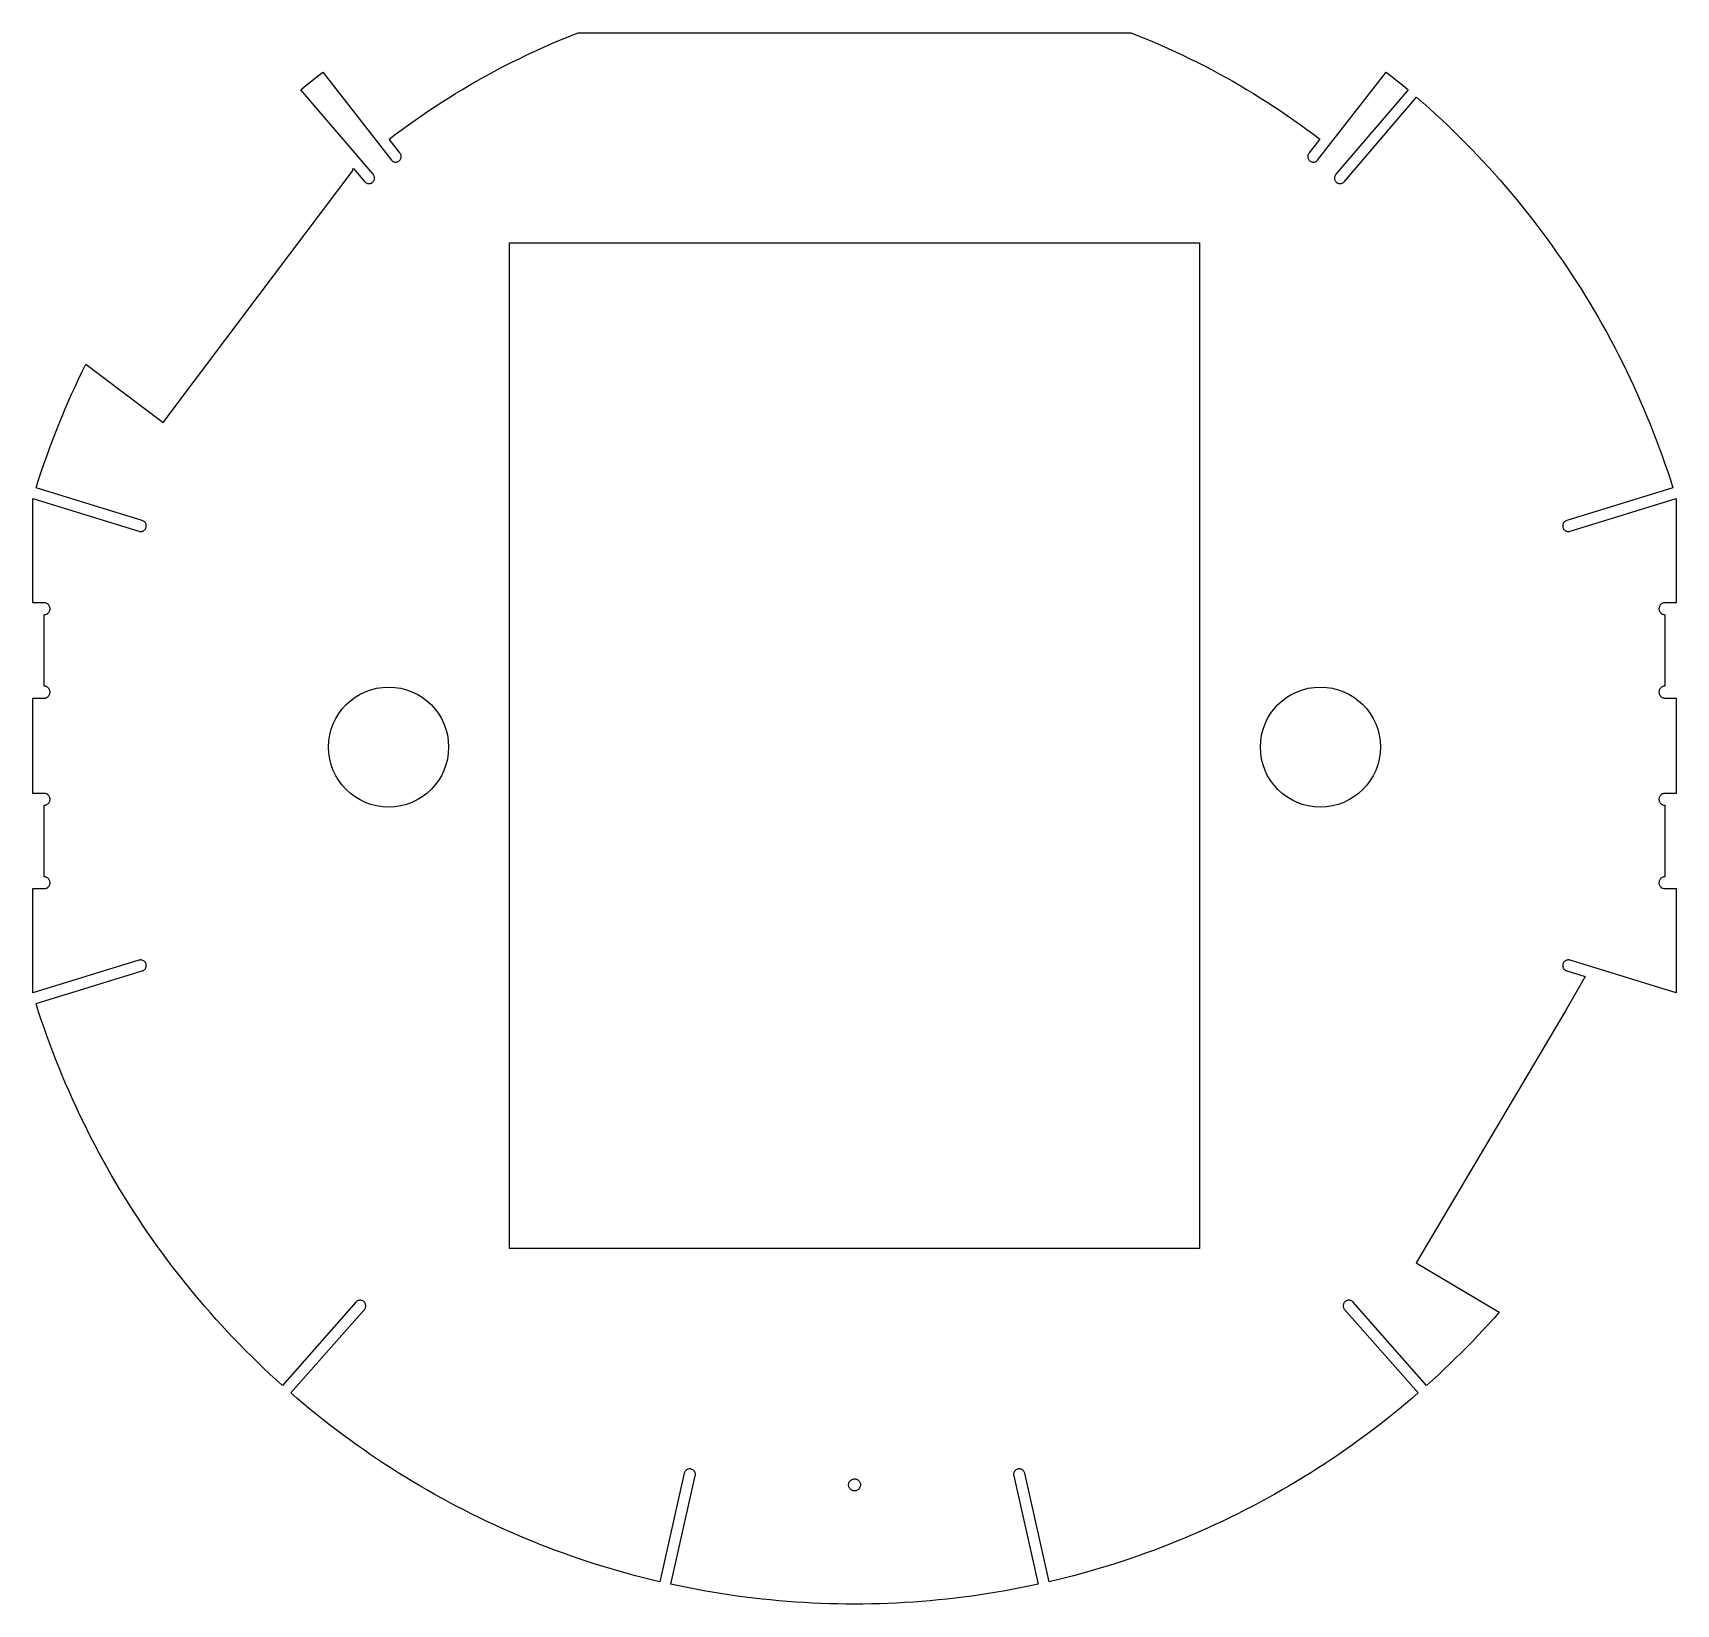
# Model space of a CAD drawing. Extents: x 119 to 558, y -361 to 58.
import ezdxf

# ---------------------------------------------------------------- set-up
doc = ezdxf.new("R2010")
doc.units = 0
doc.header["$MEASUREMENT"] = 0
doc.layers.get('0').update_dxf_attribs({"true_color": 0xffffff})
doc.layers.add('Sketch18', color=7, linetype='Continuous', true_color=0xffffff)

msp = doc.modelspace()

# ---------------------------------------------------------------- linework, layer by layer
for centre in [(214.28, -132.77), (462.72, -132.77)]:
    msp.add_circle(centre, 16)
at = {"layer": 'Sketch18'}
for p, q in [((262.78, 56.81), (264.78, 57.6)), ((264.78, 57.6), (264.79, 57.6)), ((264.79, 57.6), (313.92, 57.6)), ((313.92, 57.6), (313.94, 57.6)), ((313.94, 57.6), (363.07, 57.6)), ((363.07, 57.6), (363.09, 57.6)), ((363.09, 57.6), (412.22, 57.6)), ((412.22, 57.6), (414.22, 56.81)), ((252.93, 52.56), (254.88, 53.45)), ((254.88, 53.45), (256.84, 54.32)), ((256.84, 54.32), (258.81, 55.17)), ((258.81, 55.17), (260.79, 56)), ((260.79, 56), (262.78, 56.81)), ((414.22, 56.81), (416.2, 56)), ((416.2, 56), (418.18, 55.17)), ((418.18, 55.17), (420.15, 54.32)), ((420.15, 54.32), (422.12, 53.45)), ((422.12, 53.45), (424.07, 52.56)), ((243.31, 47.8), (245.21, 48.79)), ((245.21, 48.79), (247.13, 49.77)), ((247.13, 49.77), (249.05, 50.72)), ((249.05, 50.72), (250.98, 51.65)), ((250.98, 51.65), (252.93, 52.56)), ((252.93, 52.56), (252.93, 52.56)), ((424.07, 52.56), (426.01, 51.65)), ((424.07, 52.56), (424.07, 52.56)), ((426.01, 51.65), (427.95, 50.72)), ((427.95, 50.72), (429.87, 49.77)), ((429.87, 49.77), (431.78, 48.79)), ((431.78, 48.79), (433.69, 47.8)), ((192.33, 43.62), (193.78, 44.82)), ((193.78, 44.82), (195.24, 46)), ((193.78, 44.82), (193.78, 44.82)), ((195.24, 46), (196.7, 47.16)), ((196.7, 47.16), (196.71, 47.16)), ((196.71, 47.16), (215.01, 23.68)), ((235.8, 43.63), (237.66, 44.71)), ((237.66, 44.71), (237.67, 44.71)), ((237.67, 44.71), (239.54, 45.76)), ((239.54, 45.76), (241.42, 46.79)), ((241.42, 46.79), (243.31, 47.8)), ((433.69, 47.8), (435.58, 46.79)), ((435.58, 46.79), (437.46, 45.76)), ((437.46, 45.76), (437.46, 45.76)), ((437.46, 45.76), (439.33, 44.71)), ((439.33, 44.71), (441.19, 43.63)), ((461.99, 23.68), (480.29, 47.16)), ((480.29, 47.16), (481.76, 46)), ((481.76, 46), (483.21, 44.82)), ((483.21, 44.82), (483.22, 44.82)), ((483.22, 44.82), (484.66, 43.62)), ((190.89, 42.42), (192.33, 43.62)), ((210.16, 19.9), (190.89, 42.42)), ((228.48, 39.15), (230.3, 40.3)), ((230.3, 40.3), (232.12, 41.43)), ((232.12, 41.43), (233.96, 42.54)), ((233.96, 42.54), (235.8, 43.63)), ((441.19, 43.63), (443.04, 42.54)), ((443.04, 42.54), (444.88, 41.43)), ((444.88, 41.43), (446.7, 40.3)), ((446.7, 40.3), (448.51, 39.15)), ((486.09, 42.41), (466.83, 19.9)), ((469.11, 17.95), (488.38, 40.47)), ((484.66, 43.62), (486.1, 42.42)), ((486.1, 42.42), (486.09, 42.41)), ((488.38, 40.47), (490.07, 38.99)), ((221.36, 34.37), (223.12, 35.59)), ((223.12, 35.59), (224.89, 36.8)), ((224.89, 36.8), (226.68, 37.98)), ((224.89, 36.8), (224.89, 36.8)), ((226.68, 37.98), (228.48, 39.15)), ((448.51, 39.15), (450.31, 37.99)), ((450.31, 37.99), (452.1, 36.8)), ((452.1, 36.8), (453.88, 35.59)), ((452.1, 36.8), (452.1, 36.8)), ((453.88, 35.59), (455.64, 34.37)), ((490.07, 38.99), (490.08, 38.99)), ((490.08, 38.99), (491.75, 37.49)), ((491.75, 37.49), (493.42, 35.97)), ((493.42, 35.97), (495.07, 34.43)), ((216.15, 30.58), (217.87, 31.86)), ((217.87, 31.86), (219.61, 33.12)), ((219.61, 33.12), (221.36, 34.37)), ((455.64, 34.37), (457.39, 33.12)), ((457.39, 33.12), (459.13, 31.86)), ((459.13, 31.86), (460.85, 30.58)), ((495.07, 34.43), (496.7, 32.89)), ((496.7, 32.89), (498.32, 31.32)), ((498.32, 31.32), (498.33, 31.32)), ((498.33, 31.32), (499.93, 29.74)), ((214.44, 29.29), (216.15, 30.58)), ((217.29, 25.63), (214.44, 29.29)), ((462.56, 29.28), (459.71, 25.63)), ((460.85, 30.58), (462.56, 29.29)), ((462.56, 29.29), (462.56, 29.28)), ((499.93, 29.74), (501.52, 28.14)), ((501.52, 28.14), (503.09, 26.53)), ((503.09, 26.53), (504.65, 24.9)), ((215.01, 23.68), (215.13, 23.55)), ((215.13, 23.55), (215.27, 23.43)), ((215.27, 23.43), (215.43, 23.34)), ((215.43, 23.34), (215.59, 23.26)), ((215.59, 23.26), (215.76, 23.2)), ((215.76, 23.2), (215.94, 23.17)), ((215.94, 23.17), (216.12, 23.15)), ((216.12, 23.15), (216.3, 23.16)), ((216.3, 23.16), (216.48, 23.19)), ((216.48, 23.19), (216.65, 23.24)), ((216.65, 23.24), (216.82, 23.31)), ((216.82, 23.31), (216.98, 23.4)), ((216.98, 23.4), (217.12, 23.51)), ((217.12, 23.51), (217.25, 23.64)), ((217.25, 23.64), (217.37, 23.78)), ((217.29, 25.63), (217.29, 25.63)), ((217.4, 25.48), (217.29, 25.63)), ((217.37, 23.78), (217.46, 23.93)), ((217.49, 25.33), (217.4, 25.48)), ((217.46, 23.93), (217.54, 24.1)), ((217.56, 25.16), (217.49, 25.33)), ((217.54, 24.1), (217.6, 24.27)), ((217.61, 24.99), (217.56, 25.16)), ((217.6, 24.27), (217.63, 24.44)), ((217.64, 24.81), (217.61, 24.99)), ((217.63, 24.44), (217.65, 24.63)), ((217.65, 24.63), (217.64, 24.81)), ((459.36, 24.81), (459.35, 24.63)), ((459.35, 24.63), (459.36, 24.45)), ((459.39, 24.99), (459.36, 24.81)), ((459.36, 24.45), (459.4, 24.27)), ((459.44, 25.16), (459.39, 24.99)), ((459.4, 24.27), (459.46, 24.1)), ((459.51, 25.33), (459.44, 25.16)), ((459.46, 24.1), (459.53, 23.93)), ((459.6, 25.48), (459.51, 25.33)), ((459.53, 23.93), (459.63, 23.78)), ((459.71, 25.63), (459.6, 25.48)), ((459.63, 23.78), (459.74, 23.64)), ((459.74, 23.64), (459.87, 23.51)), ((459.87, 23.51), (460.02, 23.4)), ((460.02, 23.4), (460.17, 23.31)), ((460.17, 23.31), (460.34, 23.24)), ((460.34, 23.24), (460.51, 23.19)), ((460.51, 23.19), (460.69, 23.16)), ((460.69, 23.16), (460.87, 23.15)), ((460.87, 23.15), (461.05, 23.17)), ((461.05, 23.17), (461.23, 23.2)), ((461.23, 23.2), (461.4, 23.26)), ((461.4, 23.26), (461.57, 23.34)), ((461.57, 23.34), (461.72, 23.43)), ((461.72, 23.43), (461.86, 23.55)), ((461.86, 23.55), (461.99, 23.68)), ((461.99, 23.68), (461.99, 23.68)), ((504.65, 24.9), (506.19, 23.26)), ((506.19, 23.26), (507.71, 21.6)), ((506.19, 23.26), (506.19, 23.26)), ((179.48, -12.6), (204.79, 20.99)), ((204.68, 21.08), (204.92, 21.41)), ((204.79, 20.99), (204.68, 21.08)), ((204.92, 21.41), (204.93, 21.41)), ((204.93, 21.41), (207.89, 17.94)), ((207.89, 17.94), (208.01, 17.81)), ((208.01, 17.81), (208.15, 17.7)), ((208.15, 17.7), (208.31, 17.6)), ((208.31, 17.6), (208.47, 17.53)), ((208.47, 17.53), (208.64, 17.47)), ((209.53, 17.51), (209.7, 17.58)), ((209.7, 17.58), (209.86, 17.67)), ((209.86, 17.67), (210, 17.78)), ((210, 17.78), (210.13, 17.91)), ((210.13, 17.91), (210.25, 18.05)), ((210.17, 19.9), (210.16, 19.9)), ((210.28, 19.75), (210.17, 19.9)), ((210.25, 18.05), (210.34, 18.2)), ((210.37, 19.59), (210.28, 19.75)), ((210.34, 18.2), (210.42, 18.36)), ((210.44, 19.43), (210.37, 19.59)), ((210.42, 18.36), (210.48, 18.54)), ((210.49, 19.25), (210.44, 19.43)), ((210.48, 18.54), (210.51, 18.71)), ((210.52, 19.07), (210.49, 19.25)), ((210.51, 18.71), (210.53, 18.89)), ((210.53, 18.89), (210.52, 19.07)), ((466.48, 19.08), (466.47, 18.89)), ((466.47, 18.89), (466.48, 18.71)), ((466.51, 19.25), (466.48, 19.08)), ((466.48, 18.71), (466.52, 18.54)), ((466.56, 19.43), (466.51, 19.25)), ((466.52, 18.54), (466.57, 18.36)), ((466.63, 19.59), (466.56, 19.43)), ((466.57, 18.36), (466.65, 18.2)), ((466.72, 19.75), (466.63, 19.59)), ((466.65, 18.2), (466.75, 18.05)), ((466.83, 19.9), (466.72, 19.75)), ((466.75, 18.05), (466.86, 17.91)), ((466.86, 17.91), (466.99, 17.78)), ((466.99, 17.78), (467.14, 17.67)), ((467.14, 17.67), (467.29, 17.58)), ((467.29, 17.58), (467.46, 17.51)), ((468.35, 17.47), (468.52, 17.53)), ((468.52, 17.53), (468.69, 17.6)), ((468.69, 17.6), (468.84, 17.7)), ((468.84, 17.7), (468.98, 17.81)), ((468.98, 17.81), (469.11, 17.94)), ((469.11, 17.94), (469.11, 17.95)), ((507.71, 21.6), (509.22, 19.93)), ((509.22, 19.93), (510.71, 18.24)), ((510.71, 18.24), (512.19, 16.53)), ((208.64, 17.47), (208.82, 17.43)), ((208.82, 17.43), (209, 17.42)), ((209, 17.42), (209.18, 17.43)), ((209.18, 17.43), (209.36, 17.46)), ((209.36, 17.46), (209.53, 17.51)), ((467.46, 17.51), (467.63, 17.46)), ((467.63, 17.46), (467.81, 17.43)), ((467.81, 17.43), (467.99, 17.42)), ((467.99, 17.42), (468.17, 17.43)), ((468.17, 17.43), (468.35, 17.47)), ((512.19, 16.53), (513.64, 14.82)), ((513.64, 14.82), (513.64, 14.82)), ((513.64, 14.82), (515.08, 13.09)), ((515.08, 13.09), (516.51, 11.34)), ((516.51, 11.34), (517.91, 9.58)), ((517.91, 9.58), (519.3, 7.81)), ((519.3, 7.81), (520.67, 6.02)), ((520.67, 6.02), (520.68, 6.02)), ((520.68, 6.02), (522.03, 4.22)), ((246.5, 1.6), (292.48, 1.6)), ((246.5, 1.58), (246.5, 1.6)), ((246.5, -52), (246.5, 1.58)), ((292.48, 1.6), (292.5, 1.6)), ((292.5, 1.6), (338.48, 1.6)), ((338.48, 1.6), (338.5, 1.6)), ((338.5, 1.6), (384.48, 1.6)), ((384.48, 1.6), (384.5, 1.6)), ((384.5, 1.6), (430.48, 1.6)), ((430.48, 1.6), (430.5, 1.6)), ((430.5, 1.6), (430.5, -51.98)), ((522.03, 4.22), (523.37, 2.41)), ((523.37, 2.41), (524.68, 0.58)), ((524.68, 0.58), (525.98, -1.26)), ((525.98, -1.26), (527.27, -3.11)), ((527.27, -3.11), (528.53, -4.98)), ((527.27, -3.11), (527.27, -3.11)), ((528.53, -4.98), (529.77, -6.85)), ((529.77, -6.85), (531, -8.74)), ((531, -8.74), (532.21, -10.64)), ((154.17, -46.21), (179.47, -12.61)), ((179.47, -12.61), (179.48, -12.6)), ((532.21, -10.64), (533.4, -12.56)), ((533.4, -12.56), (534.57, -14.48)), ((533.4, -12.56), (533.4, -12.56)), ((534.57, -14.48), (535.72, -16.42)), ((535.72, -16.42), (536.85, -18.36)), ((536.85, -18.36), (537.97, -20.32)), ((537.97, -20.32), (539.06, -22.29)), ((539.06, -22.29), (540.13, -24.27)), ((539.06, -22.29), (539.06, -22.29)), ((540.13, -24.27), (541.19, -26.26)), ((541.19, -26.26), (542.22, -28.26)), ((542.22, -28.26), (543.24, -30.27)), ((543.24, -30.27), (544.23, -32.29)), ((130.67, -36.71), (131.61, -34.7)), ((131.61, -34.7), (132.57, -32.69)), ((132.57, -32.69), (133.55, -30.69)), ((133.55, -30.69), (133.55, -30.7)), ((133.55, -30.7), (154.16, -46.22)), ((544.23, -32.29), (544.24, -32.29)), ((544.24, -32.29), (545.21, -34.32)), ((545.21, -34.32), (546.17, -36.36)), ((128.85, -40.77), (129.75, -38.74)), ((129.75, -38.73), (130.67, -36.71)), ((129.75, -38.74), (129.75, -38.73)), ((546.17, -36.36), (547.1, -38.41)), ((547.1, -38.41), (548.02, -40.47)), ((127.11, -44.86), (127.97, -42.81)), ((127.97, -42.81), (128.85, -40.77)), ((548.02, -40.47), (548.91, -42.54)), ((548.91, -42.54), (549.79, -44.61)), ((548.91, -42.54), (548.91, -42.54)), ((125.45, -48.98), (126.27, -46.92)), ((126.27, -46.92), (127.11, -44.86)), ((154.16, -46.22), (154.17, -46.21)), ((549.79, -44.61), (550.64, -46.7)), ((550.64, -46.7), (551.47, -48.79)), ((123.87, -53.14), (124.65, -51.06)), ((124.65, -51.06), (125.45, -48.98)), ((125.45, -48.98), (125.45, -48.98)), ((246.5, -52.02), (246.5, -52)), ((246.5, -105.6), (246.5, -52.02)), ((430.5, -51.98), (430.5, -52)), ((430.5, -52), (430.5, -105.58)), ((551.47, -48.79), (552.29, -50.89)), ((552.29, -50.89), (553.08, -53)), ((122.37, -57.32), (123.11, -55.23)), ((123.11, -55.23), (123.87, -53.14)), ((553.08, -53), (553.85, -55.12)), ((553.08, -53), (553.08, -53)), ((553.85, -55.12), (554.6, -57.24)), ((120.95, -61.54), (121.65, -59.43)), ((121.65, -59.43), (122.37, -57.32)), ((121.65, -59.43), (121.65, -59.43)), ((554.6, -57.24), (555.33, -59.37)), ((555.33, -59.37), (556.04, -61.51)), ((120.27, -63.66), (120.95, -61.54)), ((148.59, -72.37), (120.27, -63.66)), ((556.72, -63.66), (528.39, -72.38)), ((556.04, -61.51), (556.73, -63.66)), ((556.73, -63.66), (556.72, -63.66)), ((119.42, -66.53), (119.43, -66.54)), ((119.42, -94.29), (119.42, -66.53)), ((119.43, -66.54), (147.72, -75.24)), ((529.29, -75.24), (557.57, -66.53)), ((557.57, -66.53), (557.57, -66.54)), ((557.57, -66.54), (557.57, -94.3)), ((148.6, -72.38), (148.59, -72.37)), ((148.77, -72.44), (148.6, -72.38)), ((148.93, -72.52), (148.77, -72.44)), ((149.08, -72.63), (148.93, -72.52)), ((149.22, -72.75), (149.08, -72.63)), ((149.34, -72.88), (149.22, -72.75)), ((149.44, -73.03), (149.34, -72.88)), ((149.53, -73.19), (149.44, -73.03)), ((149.45, -74.58), (149.53, -74.42)), ((149.59, -73.36), (149.53, -73.19)), ((149.53, -74.42), (149.59, -74.25)), ((149.64, -73.54), (149.59, -73.36)), ((149.59, -74.25), (149.64, -74.08)), ((149.66, -73.72), (149.64, -73.54)), ((149.64, -74.08), (149.66, -73.9)), ((149.66, -73.9), (149.66, -73.72)), ((527.36, -73.54), (527.34, -73.72)), ((527.34, -73.72), (527.34, -73.9)), ((527.34, -73.9), (527.36, -74.08)), ((527.4, -73.36), (527.36, -73.54)), ((527.36, -74.08), (527.4, -74.25)), ((527.47, -73.19), (527.4, -73.36)), ((527.4, -74.25), (527.46, -74.42)), ((527.46, -74.42), (527.55, -74.58)), ((527.55, -73.03), (527.47, -73.19)), ((527.66, -72.88), (527.55, -73.03)), ((527.78, -72.75), (527.66, -72.88)), ((527.91, -72.63), (527.78, -72.75)), ((528.06, -72.52), (527.91, -72.63)), ((528.22, -72.44), (528.06, -72.52)), ((528.39, -72.38), (528.22, -72.44)), ((147.72, -75.24), (147.9, -75.29)), ((147.9, -75.29), (148.07, -75.31)), ((148.07, -75.31), (148.26, -75.31)), ((148.26, -75.31), (148.44, -75.29)), ((148.44, -75.29), (148.61, -75.24)), ((148.61, -75.24), (148.78, -75.18)), ((148.78, -75.18), (148.94, -75.09)), ((148.94, -75.09), (149.09, -74.99)), ((149.09, -74.99), (149.22, -74.87)), ((149.22, -74.87), (149.34, -74.73)), ((149.34, -74.73), (149.45, -74.58)), ((527.55, -74.58), (527.65, -74.73)), ((527.65, -74.73), (527.77, -74.87)), ((527.77, -74.87), (527.91, -74.99)), ((527.91, -74.99), (528.05, -75.09)), ((528.05, -75.09), (528.21, -75.18)), ((528.21, -75.18), (528.38, -75.24)), ((528.38, -75.24), (528.56, -75.29)), ((528.56, -75.29), (528.74, -75.31)), ((528.74, -75.31), (528.92, -75.31)), ((528.92, -75.31), (529.1, -75.29)), ((529.1, -75.29), (529.28, -75.24)), ((529.28, -75.24), (529.29, -75.24)), ((119.42, -94.3), (119.42, -94.29)), ((122.42, -94.3), (119.42, -94.3)), ((122.61, -94.31), (122.42, -94.3)), ((122.42, -94.3), (122.42, -94.3)), ((122.79, -94.35), (122.61, -94.31)), ((122.97, -94.4), (122.79, -94.35)), ((123.14, -94.47), (122.97, -94.4)), ((123.3, -94.56), (123.14, -94.47)), ((123.44, -94.67), (123.3, -94.56)), ((123.58, -94.8), (123.44, -94.67)), ((123.7, -94.94), (123.58, -94.8)), ((123.8, -95.1), (123.7, -94.94)), ((123.88, -95.26), (123.8, -95.1)), ((123.94, -95.44), (123.88, -95.26)), ((123.88, -96.52), (123.94, -96.35)), ((123.99, -95.61), (123.94, -95.44)), ((123.94, -96.35), (123.99, -96.17)), ((124.01, -95.8), (123.99, -95.61)), ((123.99, -96.17), (124.01, -95.98)), ((124.01, -95.98), (124.01, -95.8)), ((553.01, -95.61), (552.99, -95.8)), ((552.99, -95.8), (552.99, -95.98)), ((552.99, -95.98), (553.01, -96.17)), ((553.05, -95.44), (553.01, -95.61)), ((553.01, -96.17), (553.05, -96.35)), ((553.11, -95.26), (553.05, -95.44)), ((553.05, -96.35), (553.11, -96.52)), ((553.2, -95.1), (553.11, -95.26)), ((553.3, -94.94), (553.2, -95.1)), ((553.42, -94.8), (553.3, -94.94)), ((553.55, -94.67), (553.42, -94.8)), ((553.7, -94.56), (553.55, -94.67)), ((553.86, -94.47), (553.7, -94.56)), ((554.03, -94.4), (553.86, -94.47)), ((554.21, -94.35), (554.03, -94.4)), ((554.39, -94.31), (554.21, -94.35)), ((554.57, -94.3), (554.39, -94.31)), ((557.57, -94.3), (554.57, -94.3)), ((557.57, -94.3), (557.57, -94.3)), ((122.42, -97.48), (122.61, -97.47)), ((122.42, -116.52), (122.42, -97.48)), ((122.61, -97.47), (122.79, -97.44)), ((122.79, -97.44), (122.97, -97.38)), ((122.97, -97.38), (123.14, -97.31)), ((123.14, -97.31), (123.3, -97.22)), ((123.3, -97.22), (123.44, -97.11)), ((123.44, -97.11), (123.58, -96.98)), ((123.58, -96.98), (123.7, -96.84)), ((123.7, -96.84), (123.8, -96.68)), ((123.8, -96.68), (123.88, -96.52)), ((553.11, -96.52), (553.2, -96.68)), ((553.2, -96.68), (553.3, -96.84)), ((553.3, -96.84), (553.42, -96.98)), ((553.42, -96.98), (553.55, -97.11)), ((553.55, -97.11), (553.7, -97.22)), ((553.7, -97.22), (553.86, -97.31)), ((553.86, -97.31), (554.03, -97.38)), ((554.03, -97.38), (554.21, -97.44)), ((554.21, -97.44), (554.39, -97.47)), ((554.39, -97.47), (554.57, -97.48)), ((554.57, -97.48), (554.57, -116.53)), ((554.57, -97.48), (554.57, -97.48)), ((246.5, -105.62), (246.5, -105.6)), ((246.5, -159.2), (246.5, -105.62)), ((430.5, -105.58), (430.5, -105.6)), ((430.5, -105.6), (430.5, -159.18)), ((122.42, -116.53), (122.42, -116.52)), ((122.61, -116.54), (122.42, -116.53)), ((122.79, -116.57), (122.61, -116.54)), ((122.97, -116.62), (122.79, -116.57)), ((123.14, -116.7), (122.97, -116.62)), ((123.3, -116.79), (123.14, -116.7)), ((123.44, -116.9), (123.3, -116.79)), ((123.58, -117.03), (123.44, -116.9)), ((123.7, -117.17), (123.58, -117.03)), ((123.8, -117.32), (123.7, -117.17)), ((123.88, -117.49), (123.8, -117.32)), ((123.94, -117.66), (123.88, -117.49)), ((123.99, -117.84), (123.94, -117.66)), ((124.01, -118.02), (123.99, -117.84)), ((123.99, -118.39), (124.01, -118.21)), ((124.01, -118.21), (124.01, -118.02)), ((553.01, -117.84), (552.99, -118.02)), ((552.99, -118.02), (552.99, -118.21)), ((552.99, -118.21), (553.01, -118.39)), ((553.05, -117.66), (553.01, -117.84)), ((553.11, -117.49), (553.05, -117.66)), ((553.2, -117.32), (553.11, -117.49)), ((553.3, -117.17), (553.2, -117.32)), ((553.42, -117.03), (553.3, -117.17)), ((553.55, -116.9), (553.42, -117.03)), ((553.7, -116.79), (553.55, -116.9)), ((553.86, -116.7), (553.7, -116.79)), ((554.03, -116.62), (553.86, -116.7)), ((554.21, -116.57), (554.03, -116.62)), ((554.39, -116.54), (554.21, -116.57)), ((554.57, -116.53), (554.39, -116.54)), ((119.42, -119.7), (119.42, -119.7)), ((119.42, -119.7), (122.42, -119.7)), ((119.42, -145.09), (119.42, -119.7)), ((122.42, -119.7), (122.61, -119.69)), ((122.61, -119.69), (122.79, -119.66)), ((122.79, -119.66), (122.97, -119.61)), ((122.97, -119.61), (123.14, -119.53)), ((123.14, -119.53), (123.3, -119.44)), ((123.3, -119.44), (123.44, -119.33)), ((123.44, -119.33), (123.58, -119.2)), ((123.58, -119.2), (123.7, -119.06)), ((123.7, -119.06), (123.8, -118.91)), ((123.8, -118.91), (123.88, -118.74)), ((123.88, -118.74), (123.94, -118.57)), ((123.94, -118.57), (123.99, -118.39)), ((553.01, -118.39), (553.05, -118.57)), ((553.05, -118.57), (553.11, -118.74)), ((553.11, -118.74), (553.2, -118.91)), ((553.2, -118.91), (553.3, -119.06)), ((553.3, -119.06), (553.42, -119.2)), ((553.42, -119.2), (553.55, -119.33)), ((553.55, -119.33), (553.7, -119.44)), ((553.7, -119.44), (553.86, -119.53)), ((553.86, -119.53), (554.03, -119.61)), ((554.03, -119.61), (554.21, -119.66)), ((554.21, -119.66), (554.39, -119.69)), ((554.39, -119.69), (554.57, -119.7)), ((554.57, -119.7), (554.57, -119.7)), ((554.57, -119.7), (557.57, -119.7)), ((557.57, -119.7), (557.57, -119.71)), ((557.57, -119.71), (557.57, -145.1)), ((119.42, -145.1), (119.42, -145.09)), ((122.42, -145.1), (119.42, -145.1)), ((122.42, -145.1), (122.42, -145.1)), ((122.61, -145.11), (122.42, -145.1)), ((122.42, -148.28), (122.61, -148.27)), ((122.42, -167.32), (122.42, -148.28)), ((122.79, -145.15), (122.61, -145.11)), ((122.61, -148.27), (122.79, -148.24)), ((122.97, -145.2), (122.79, -145.15)), ((122.79, -148.24), (122.97, -148.18)), ((123.14, -145.27), (122.97, -145.2)), ((122.97, -148.18), (123.14, -148.11)), ((123.3, -145.36), (123.14, -145.27)), ((123.14, -148.11), (123.3, -148.02)), ((123.44, -145.47), (123.3, -145.36)), ((123.3, -148.02), (123.44, -147.91)), ((123.58, -145.6), (123.44, -145.47)), ((123.44, -147.91), (123.58, -147.78)), ((123.7, -145.74), (123.58, -145.6)), ((123.58, -147.78), (123.7, -147.64)), ((123.8, -145.9), (123.7, -145.74)), ((123.7, -147.64), (123.8, -147.48)), ((123.88, -146.06), (123.8, -145.9)), ((123.8, -147.48), (123.88, -147.32)), ((123.94, -146.24), (123.88, -146.06)), ((123.88, -147.32), (123.94, -147.15)), ((123.99, -146.41), (123.94, -146.24)), ((123.94, -147.15), (123.99, -146.97)), ((124.01, -146.6), (123.99, -146.41)), ((123.99, -146.97), (124.01, -146.78)), ((124.01, -146.78), (124.01, -146.6)), ((553.01, -146.41), (552.99, -146.6)), ((552.99, -146.6), (552.99, -146.78)), ((552.99, -146.78), (553.01, -146.97)), ((553.05, -146.24), (553.01, -146.41)), ((553.01, -146.97), (553.05, -147.15)), ((553.11, -146.06), (553.05, -146.24)), ((553.05, -147.15), (553.11, -147.32)), ((553.2, -145.9), (553.11, -146.06)), ((553.11, -147.32), (553.2, -147.48)), ((553.3, -145.74), (553.2, -145.9)), ((553.2, -147.48), (553.3, -147.64)), ((553.42, -145.6), (553.3, -145.74)), ((553.3, -147.64), (553.42, -147.78)), ((553.55, -145.47), (553.42, -145.6)), ((553.42, -147.78), (553.55, -147.91)), ((553.7, -145.36), (553.55, -145.47)), ((553.55, -147.91), (553.7, -148.02)), ((553.86, -145.27), (553.7, -145.36)), ((553.7, -148.02), (553.86, -148.11)), ((554.03, -145.2), (553.86, -145.27)), ((553.86, -148.11), (554.03, -148.18)), ((554.21, -145.15), (554.03, -145.2)), ((554.03, -148.18), (554.21, -148.24)), ((554.39, -145.11), (554.21, -145.15)), ((554.21, -148.24), (554.39, -148.27)), ((554.57, -145.1), (554.39, -145.11)), ((554.39, -148.27), (554.57, -148.28)), ((557.57, -145.1), (554.57, -145.1)), ((554.57, -148.28), (554.57, -167.33)), ((554.57, -148.28), (554.57, -148.28)), ((557.57, -145.1), (557.57, -145.1)), ((246.5, -159.22), (246.5, -159.2)), ((246.5, -212.8), (246.5, -159.22)), ((430.5, -159.18), (430.5, -159.2)), ((430.5, -159.2), (430.5, -212.78)), ((119.42, -198.26), (119.42, -170.5)), ((119.42, -170.5), (122.42, -170.5)), ((119.42, -170.5), (119.42, -170.5)), ((122.42, -167.33), (122.42, -167.32)), ((122.61, -167.34), (122.42, -167.33)), ((122.42, -170.5), (122.61, -170.49)), ((122.79, -167.37), (122.61, -167.34)), ((122.61, -170.49), (122.79, -170.46)), ((122.97, -167.42), (122.79, -167.37)), ((122.79, -170.46), (122.97, -170.41)), ((123.14, -167.5), (122.97, -167.42)), ((122.97, -170.41), (123.14, -170.33)), ((123.3, -167.59), (123.14, -167.5)), ((123.14, -170.33), (123.3, -170.24)), ((123.44, -167.7), (123.3, -167.59)), ((123.3, -170.24), (123.44, -170.13)), ((123.58, -167.83), (123.44, -167.7)), ((123.44, -170.13), (123.58, -170)), ((123.7, -167.97), (123.58, -167.83)), ((123.58, -170), (123.7, -169.86)), ((123.8, -168.12), (123.7, -167.97)), ((123.7, -169.86), (123.8, -169.71)), ((123.88, -168.29), (123.8, -168.12)), ((123.8, -169.71), (123.88, -169.54)), ((123.94, -168.46), (123.88, -168.29)), ((123.88, -169.54), (123.94, -169.37)), ((123.99, -168.64), (123.94, -168.46)), ((123.94, -169.37), (123.99, -169.19)), ((124.01, -168.82), (123.99, -168.64)), ((123.99, -169.19), (124.01, -169.01)), ((124.01, -169.01), (124.01, -168.82)), ((553.01, -168.64), (552.99, -168.82)), ((552.99, -168.82), (552.99, -169.01)), ((552.99, -169.01), (553.01, -169.19)), ((553.05, -168.46), (553.01, -168.64)), ((553.01, -169.19), (553.05, -169.37)), ((553.11, -168.29), (553.05, -168.46)), ((553.05, -169.37), (553.11, -169.54)), ((553.2, -168.12), (553.11, -168.29)), ((553.11, -169.54), (553.2, -169.71)), ((553.3, -167.97), (553.2, -168.12)), ((553.2, -169.71), (553.3, -169.86)), ((553.42, -167.83), (553.3, -167.97)), ((553.3, -169.86), (553.42, -170)), ((553.55, -167.7), (553.42, -167.83)), ((553.42, -170), (553.55, -170.13)), ((553.7, -167.59), (553.55, -167.7)), ((553.55, -170.13), (553.7, -170.24)), ((553.86, -167.5), (553.7, -167.59)), ((553.7, -170.24), (553.86, -170.33)), ((554.03, -167.42), (553.86, -167.5)), ((553.86, -170.33), (554.03, -170.41)), ((554.21, -167.37), (554.03, -167.42)), ((554.03, -170.41), (554.21, -170.46)), ((554.39, -167.34), (554.21, -167.37)), ((554.21, -170.46), (554.39, -170.49)), ((554.57, -167.33), (554.39, -167.34)), ((554.39, -170.49), (554.57, -170.5)), ((554.57, -170.5), (557.57, -170.5)), ((554.57, -170.5), (554.57, -170.5)), ((557.57, -170.5), (557.57, -170.51)), ((557.57, -170.51), (557.57, -198.27)), ((147.71, -189.56), (119.42, -198.27)), ((120.28, -201.15), (148.6, -192.43)), ((147.72, -189.56), (147.71, -189.56)), ((147.9, -189.52), (147.72, -189.56)), ((148.08, -189.5), (147.9, -189.52)), ((148.26, -189.5), (148.08, -189.5)), ((148.44, -189.52), (148.26, -189.5)), ((148.61, -189.56), (148.44, -189.52)), ((148.6, -192.43), (148.77, -192.36)), ((148.78, -189.63), (148.61, -189.56)), ((148.77, -192.36), (148.93, -192.28)), ((148.94, -189.71), (148.78, -189.63)), ((148.93, -192.28), (149.08, -192.18)), ((149.09, -189.82), (148.94, -189.71)), ((149.08, -192.18), (149.22, -192.06)), ((149.22, -189.94), (149.09, -189.82)), ((149.34, -190.07), (149.22, -189.94)), ((149.22, -192.06), (149.34, -191.92)), ((149.45, -190.22), (149.34, -190.07)), ((149.34, -191.92), (149.44, -191.78)), ((149.44, -191.78), (149.53, -191.62)), ((149.53, -190.38), (149.45, -190.22)), ((149.59, -190.55), (149.53, -190.38)), ((149.53, -191.62), (149.59, -191.45)), ((149.64, -190.73), (149.59, -190.55)), ((149.59, -191.45), (149.64, -191.27)), ((149.66, -190.91), (149.64, -190.73)), ((149.64, -191.27), (149.66, -191.09)), ((149.66, -191.09), (149.66, -190.91)), ((527.36, -190.73), (527.34, -190.91)), ((527.34, -190.91), (527.34, -191.09)), ((527.34, -191.09), (527.36, -191.27)), ((527.4, -190.55), (527.36, -190.73)), ((527.36, -191.27), (527.4, -191.45)), ((527.46, -190.38), (527.4, -190.55)), ((527.4, -191.45), (527.47, -191.61)), ((527.55, -190.22), (527.46, -190.38)), ((527.47, -191.61), (527.55, -191.78)), ((527.65, -190.07), (527.55, -190.22)), ((527.55, -191.78), (527.66, -191.92)), ((527.77, -189.94), (527.65, -190.07)), ((527.66, -191.92), (527.78, -192.06)), ((527.91, -189.82), (527.77, -189.94)), ((527.78, -192.06), (527.91, -192.18)), ((528.05, -189.71), (527.91, -189.82)), ((527.91, -192.18), (528.06, -192.28)), ((528.21, -189.63), (528.05, -189.71)), ((528.06, -192.28), (528.22, -192.36)), ((528.38, -189.56), (528.21, -189.63)), ((528.22, -192.36), (528.39, -192.43)), ((528.56, -189.52), (528.38, -189.56)), ((528.39, -192.43), (528.4, -192.43)), ((528.4, -192.43), (533.34, -193.95)), ((528.74, -189.5), (528.56, -189.52)), ((528.92, -189.5), (528.74, -189.5)), ((529.1, -189.52), (528.92, -189.5)), ((529.28, -189.56), (529.1, -189.52)), ((557.56, -198.27), (529.28, -189.56)), ((533.34, -193.95), (528.07, -203.09)), ((533.34, -193.95), (533.34, -193.95)), ((119.42, -198.27), (119.42, -198.26)), ((120.27, -201.15), (120.28, -201.15)), ((120.96, -203.31), (120.27, -201.15)), ((557.57, -198.27), (557.56, -198.27)), ((121.68, -205.47), (120.96, -203.31)), ((122.41, -207.61), (121.68, -205.47)), ((528.06, -203.1), (508.15, -236.65)), ((528.07, -203.09), (528.06, -203.1)), ((123.17, -209.75), (122.41, -207.61)), ((123.95, -211.89), (123.17, -209.75)), ((124.75, -214.01), (123.95, -211.89)), ((123.95, -211.89), (123.95, -211.89)), ((125.57, -216.13), (124.75, -214.01)), ((246.5, -212.82), (246.5, -212.8)), ((246.5, -266.4), (246.5, -212.82)), ((430.5, -212.78), (430.5, -212.8)), ((430.5, -212.8), (430.5, -266.38)), ((126.41, -218.24), (125.57, -216.13)), ((127.27, -220.34), (126.41, -218.24)), ((128.15, -222.43), (127.27, -220.34)), ((128.15, -222.43), (128.15, -222.43)), ((129.06, -224.51), (128.15, -222.43)), ((129.98, -226.59), (129.06, -224.51)), ((130.93, -228.65), (129.98, -226.59)), ((131.89, -230.7), (130.93, -228.65)), ((132.88, -232.75), (131.89, -230.7)), ((133.88, -234.78), (132.88, -232.75)), ((132.88, -232.75), (132.88, -232.75)), ((134.91, -236.81), (133.88, -234.78)), ((135.95, -238.82), (134.91, -236.81)), ((137.02, -240.83), (135.95, -238.82)), ((138.1, -242.82), (137.02, -240.83)), ((508.14, -236.66), (488.23, -270.2)), ((508.15, -236.65), (508.14, -236.66)), ((138.11, -242.82), (138.1, -242.82)), ((139.21, -244.81), (138.11, -242.82)), ((140.34, -246.78), (139.21, -244.81)), ((141.48, -248.74), (140.34, -246.78)), ((142.64, -250.69), (141.48, -248.74)), ((143.83, -252.62), (142.64, -250.69)), ((145.03, -254.55), (143.83, -252.62)), ((146.25, -256.46), (145.03, -254.55)), ((145.03, -254.55), (145.03, -254.55)), ((147.49, -258.36), (146.25, -256.46)), ((148.75, -260.25), (147.49, -258.36)), ((150.03, -262.13), (148.75, -260.25)), ((151.32, -263.99), (150.03, -262.13)), ((151.33, -263.99), (151.32, -263.99)), ((152.64, -265.84), (151.33, -263.99)), ((153.97, -267.68), (152.64, -265.84)), ((246.51, -266.4), (246.5, -266.4)), ((292.5, -266.4), (246.51, -266.4)), ((292.51, -266.4), (292.5, -266.4)), ((338.5, -266.4), (292.51, -266.4)), ((338.51, -266.4), (338.5, -266.4)), ((384.5, -266.4), (338.51, -266.4)), ((384.51, -266.4), (384.5, -266.4)), ((430.5, -266.4), (384.51, -266.4)), ((430.5, -266.38), (430.5, -266.4)), ((155.32, -269.51), (153.97, -267.68)), ((156.69, -271.32), (155.32, -269.51)), ((158.08, -273.11), (156.69, -271.32)), ((488.23, -270.2), (488.24, -270.21)), ((488.24, -270.21), (510.42, -283.37)), ((158.08, -273.11), (158.08, -273.11)), ((159.49, -274.9), (158.08, -273.11)), ((160.91, -276.67), (159.49, -274.9)), ((162.35, -278.42), (160.91, -276.67)), ((163.81, -280.16), (162.35, -278.42)), ((165.28, -281.89), (163.81, -280.16)), ((205.99, -280.37), (205.84, -280.46)), ((206.16, -280.29), (205.99, -280.37)), ((206.33, -280.24), (206.16, -280.29)), ((206.51, -280.21), (206.33, -280.24)), ((206.69, -280.2), (206.51, -280.21)), ((206.87, -280.21), (206.69, -280.2)), ((207.05, -280.24), (206.87, -280.21)), ((207.22, -280.29), (207.05, -280.24)), ((207.39, -280.37), (207.22, -280.29)), ((207.54, -280.46), (207.39, -280.37)), ((469.61, -280.37), (469.45, -280.46)), ((469.77, -280.29), (469.61, -280.37)), ((469.95, -280.24), (469.77, -280.29)), ((470.12, -280.21), (469.95, -280.24)), ((470.31, -280.2), (470.12, -280.21)), ((470.49, -280.21), (470.31, -280.2)), ((470.66, -280.24), (470.49, -280.21)), ((470.84, -280.29), (470.66, -280.24)), ((471, -280.37), (470.84, -280.29)), ((471.16, -280.46), (471, -280.37)), ((165.28, -281.89), (165.28, -281.89)), ((166.77, -283.6), (165.28, -281.89)), ((168.28, -285.3), (166.77, -283.6)), ((205.56, -280.71), (185.95, -302.93)), ((188.2, -304.9), (207.82, -282.69)), ((205.57, -280.7), (205.56, -280.71)), ((205.7, -280.58), (205.57, -280.7)), ((205.84, -280.46), (205.7, -280.58)), ((207.69, -280.57), (207.54, -280.46)), ((207.81, -280.7), (207.69, -280.57)), ((207.93, -280.84), (207.81, -280.7)), ((207.82, -282.69), (207.93, -282.55)), ((208.02, -281), (207.93, -280.84)), ((207.93, -282.55), (208.02, -282.39)), ((208.09, -281.16), (208.02, -281)), ((208.02, -282.39), (208.1, -282.23)), ((208.15, -281.34), (208.09, -281.16)), ((208.1, -282.23), (208.15, -282.05)), ((208.18, -281.51), (208.15, -281.34)), ((208.15, -282.05), (208.18, -281.87)), ((208.19, -281.69), (208.18, -281.51)), ((208.18, -281.87), (208.19, -281.69)), ((468.81, -281.51), (468.8, -281.69)), ((468.8, -281.69), (468.81, -281.87)), ((468.85, -281.34), (468.81, -281.51)), ((468.81, -281.87), (468.85, -282.05)), ((468.9, -281.16), (468.85, -281.34)), ((468.85, -282.05), (468.9, -282.23)), ((468.98, -281), (468.9, -281.16)), ((468.9, -282.23), (468.97, -282.39)), ((468.97, -282.39), (469.07, -282.55)), ((469.07, -280.84), (468.98, -281)), ((469.18, -280.7), (469.07, -280.84)), ((469.07, -282.55), (469.18, -282.69)), ((469.31, -280.57), (469.18, -280.7)), ((469.18, -282.69), (469.19, -282.7)), ((469.19, -282.7), (488.8, -304.91)), ((469.45, -280.46), (469.31, -280.57)), ((471.3, -280.58), (471.16, -280.46)), ((471.43, -280.7), (471.3, -280.58)), ((491.04, -302.92), (471.43, -280.7)), ((510.42, -283.37), (509.02, -284.96)), ((169.81, -286.98), (168.28, -285.3)), ((171.35, -288.64), (169.81, -286.98)), ((172.91, -290.29), (171.35, -288.64)), ((506.16, -288.09), (504.71, -289.64)), ((507.6, -286.53), (506.16, -288.09)), ((509.02, -284.96), (507.6, -286.53)), ((509.02, -284.96), (509.02, -284.96)), ((172.91, -290.29), (172.91, -290.29)), ((174.48, -291.93), (172.91, -290.29)), ((176.07, -293.55), (174.48, -291.93)), ((177.68, -295.15), (176.07, -293.55)), ((501.77, -292.69), (500.28, -294.19)), ((503.25, -291.17), (501.77, -292.69)), ((504.71, -289.64), (503.25, -291.17)), ((503.25, -291.17), (503.25, -291.17)), ((179.3, -296.74), (177.68, -295.15)), ((180.94, -298.31), (179.3, -296.74)), ((497.26, -297.16), (495.73, -298.62)), ((498.78, -295.68), (497.26, -297.16)), ((497.26, -297.16), (497.26, -297.16)), ((500.28, -294.19), (498.78, -295.68)), ((182.59, -299.87), (180.94, -298.31)), ((184.26, -301.4), (182.59, -299.87)), ((182.59, -299.87), (182.59, -299.87)), ((185.95, -302.93), (184.26, -301.4)), ((492.62, -301.51), (491.05, -302.93)), ((494.18, -300.07), (492.62, -301.51)), ((495.73, -298.62), (494.18, -300.07)), ((188.2, -304.91), (188.2, -304.9)), ((189.89, -306.37), (188.2, -304.91)), ((191.59, -307.81), (189.89, -306.37)), ((487.11, -306.37), (485.4, -307.81)), ((488.8, -304.91), (487.11, -306.37)), ((491.05, -302.93), (491.04, -302.92)), ((193.31, -309.24), (191.59, -307.81)), ((195.04, -310.64), (193.31, -309.24)), ((195.04, -310.65), (195.04, -310.64)), ((196.79, -312.04), (195.04, -310.65)), ((481.95, -310.64), (480.21, -312.04)), ((483.69, -309.24), (481.95, -310.64)), ((485.4, -307.81), (483.69, -309.24)), ((485.4, -307.81), (485.4, -307.81)), ((198.55, -313.41), (196.79, -312.04)), ((200.32, -314.77), (198.55, -313.41)), ((202.1, -316.11), (200.32, -314.77)), ((476.68, -314.77), (474.89, -316.11)), ((478.45, -313.41), (476.68, -314.77)), ((476.68, -314.77), (476.68, -314.77)), ((480.21, -312.04), (478.45, -313.41)), ((203.9, -317.43), (202.1, -316.11)), ((205.71, -318.73), (203.9, -317.43)), ((203.9, -317.43), (203.9, -317.43)), ((207.54, -320.02), (205.71, -318.73)), ((471.28, -318.73), (469.46, -320.02)), ((473.09, -317.43), (471.28, -318.73)), ((474.89, -316.11), (473.09, -317.43)), ((209.38, -321.29), (207.54, -320.02)), ((211.22, -322.54), (209.38, -321.29)), ((213.08, -323.77), (211.22, -322.54)), ((213.09, -323.77), (213.08, -323.77)), ((214.96, -324.98), (213.09, -323.77)), ((463.91, -323.77), (462.04, -324.98)), ((465.77, -322.54), (463.91, -323.77)), ((467.62, -321.29), (465.77, -322.54)), ((469.46, -320.02), (467.62, -321.29)), ((467.62, -321.29), (467.62, -321.29)), ((216.84, -326.18), (214.96, -324.98)), ((218.74, -327.36), (216.84, -326.18)), ((220.65, -328.52), (218.74, -327.36)), ((222.57, -329.66), (220.65, -328.52)), ((293.11, -326.33), (286.58, -355.24)), ((289.51, -355.89), (296.04, -326.98)), ((293.12, -326.32), (293.11, -326.33)), ((293.17, -326.15), (293.12, -326.32)), ((293.24, -325.98), (293.17, -326.15)), ((293.33, -325.82), (293.24, -325.98)), ((293.44, -325.68), (293.33, -325.82)), ((293.56, -325.55), (293.44, -325.68)), ((293.7, -325.43), (293.56, -325.55)), ((293.86, -325.34), (293.7, -325.43)), ((294.02, -325.26), (293.86, -325.34)), ((294.19, -325.2), (294.02, -325.26)), ((294.37, -325.17), (294.19, -325.2)), ((294.55, -325.15), (294.37, -325.17)), ((294.73, -325.16), (294.55, -325.15)), ((294.91, -325.19), (294.73, -325.16)), ((295.08, -325.24), (294.91, -325.19)), ((295.25, -325.31), (295.08, -325.24)), ((295.41, -325.4), (295.25, -325.31)), ((295.55, -325.51), (295.41, -325.4)), ((295.68, -325.64), (295.55, -325.51)), ((295.8, -325.78), (295.68, -325.64)), ((295.89, -325.93), (295.8, -325.78)), ((295.97, -326.09), (295.89, -325.93)), ((296.03, -326.26), (295.97, -326.09)), ((296.06, -326.44), (296.03, -326.26)), ((296.04, -326.98), (296.07, -326.8)), ((296.08, -326.62), (296.06, -326.44)), ((296.07, -326.8), (296.08, -326.62)), ((337.09, -328.7), (337.18, -328.54)), ((337.18, -328.54), (337.3, -328.39)), ((337.3, -328.39), (337.43, -328.26)), ((337.43, -328.26), (337.57, -328.14)), ((337.57, -328.14), (337.73, -328.04)), ((337.73, -328.04), (337.9, -327.96)), ((337.9, -327.96), (338.08, -327.9)), ((338.08, -327.9), (338.26, -327.86)), ((338.26, -327.86), (338.45, -327.84)), ((338.45, -327.84), (338.64, -327.85)), ((338.64, -327.85), (338.82, -327.87)), ((338.82, -327.87), (339.01, -327.92)), ((339.01, -327.92), (339.18, -328)), ((339.18, -328), (339.35, -328.09)), ((339.35, -328.09), (339.5, -328.2)), ((339.5, -328.2), (339.64, -328.32)), ((339.64, -328.32), (339.76, -328.46)), ((339.76, -328.46), (339.86, -328.62)), ((380.93, -326.44), (380.92, -326.62)), ((380.92, -326.62), (380.92, -326.8)), ((380.92, -326.8), (380.95, -326.98)), ((380.97, -326.26), (380.93, -326.44)), ((380.95, -326.98), (380.96, -326.99)), ((380.96, -326.99), (387.49, -355.9)), ((381.02, -326.09), (380.97, -326.26)), ((381.1, -325.93), (381.02, -326.09)), ((381.2, -325.78), (381.1, -325.93)), ((381.31, -325.64), (381.2, -325.78)), ((381.44, -325.51), (381.31, -325.64)), ((381.59, -325.4), (381.44, -325.51)), ((381.74, -325.31), (381.59, -325.4)), ((381.91, -325.24), (381.74, -325.31)), ((382.09, -325.19), (381.91, -325.24)), ((382.26, -325.16), (382.09, -325.19)), ((382.44, -325.15), (382.26, -325.16)), ((382.63, -325.17), (382.44, -325.15)), ((382.8, -325.2), (382.63, -325.17)), ((382.97, -325.26), (382.8, -325.2)), ((383.14, -325.34), (382.97, -325.26)), ((383.29, -325.43), (383.14, -325.34)), ((383.43, -325.55), (383.29, -325.43)), ((383.56, -325.68), (383.43, -325.55)), ((383.67, -325.82), (383.56, -325.68)), ((383.76, -325.98), (383.67, -325.82)), ((383.83, -326.15), (383.76, -325.98)), ((383.88, -326.32), (383.83, -326.15)), ((390.41, -355.23), (383.88, -326.32)), ((456.35, -328.52), (454.43, -329.66)), ((458.26, -327.36), (456.35, -328.52)), ((460.15, -326.18), (458.26, -327.36)), ((462.04, -324.98), (460.15, -326.18)), ((460.15, -326.18), (460.15, -326.18)), ((224.5, -330.78), (222.57, -329.66)), ((222.57, -329.66), (222.57, -329.66)), ((226.44, -331.88), (224.5, -330.78)), ((228.39, -332.97), (226.44, -331.88)), ((230.35, -334.03), (228.39, -332.97)), ((336.91, -329.43), (336.92, -329.24)), ((336.92, -329.62), (336.91, -329.43)), ((336.92, -329.24), (336.95, -329.06)), ((336.95, -329.8), (336.92, -329.62)), ((336.95, -329.06), (337.01, -328.88)), ((337.01, -329.98), (336.95, -329.8)), ((337.01, -328.88), (337.09, -328.7)), ((337.09, -330.15), (337.01, -329.98)), ((337.18, -330.32), (337.09, -330.15)), ((337.3, -330.46), (337.18, -330.32)), ((337.43, -330.6), (337.3, -330.46)), ((337.57, -330.72), (337.43, -330.6)), ((337.73, -330.82), (337.57, -330.72)), ((337.9, -330.9), (337.73, -330.82)), ((338.08, -330.96), (337.9, -330.9)), ((338.26, -331), (338.08, -330.96)), ((338.45, -331.02), (338.26, -331)), ((338.64, -331.01), (338.45, -331.02)), ((338.82, -330.98), (338.64, -331.01)), ((339.01, -330.93), (338.82, -330.98)), ((339.18, -330.86), (339.01, -330.93)), ((339.35, -330.77), (339.18, -330.86)), ((339.5, -330.66), (339.35, -330.77)), ((339.64, -330.53), (339.5, -330.66)), ((339.76, -330.39), (339.64, -330.53)), ((339.86, -330.24), (339.76, -330.39)), ((339.86, -328.62), (339.95, -328.79)), ((339.95, -330.07), (339.86, -330.24)), ((339.95, -328.79), (340.02, -328.96)), ((340.02, -329.89), (339.95, -330.07)), ((340.02, -328.96), (340.06, -329.15)), ((340.06, -329.71), (340.02, -329.89)), ((340.06, -329.15), (340.08, -329.33)), ((340.08, -329.52), (340.06, -329.71)), ((340.08, -329.33), (340.08, -329.52)), ((448.61, -332.97), (446.65, -334.03)), ((450.56, -331.88), (448.61, -332.97)), ((452.5, -330.78), (450.56, -331.88)), ((450.56, -331.88), (450.56, -331.88)), ((454.43, -329.66), (452.5, -330.78)), ((232.32, -335.08), (230.35, -334.03)), ((234.3, -336.1), (232.32, -335.08)), ((232.32, -335.08), (232.32, -335.08)), ((236.3, -337.11), (234.3, -336.1)), ((238.3, -338.1), (236.3, -337.11)), ((440.7, -337.11), (438.7, -338.1)), ((442.69, -336.1), (440.7, -337.11)), ((440.7, -337.11), (440.7, -337.11)), ((444.67, -335.08), (442.69, -336.1)), ((446.65, -334.03), (444.67, -335.08)), ((240.31, -339.06), (238.3, -338.1)), ((242.33, -340.01), (240.31, -339.06)), ((244.36, -340.94), (242.33, -340.01)), ((242.33, -340.01), (242.33, -340.01)), ((246.4, -341.85), (244.36, -340.94)), ((432.63, -340.94), (430.6, -341.85)), ((434.66, -340.01), (432.63, -340.94)), ((436.69, -339.06), (434.66, -340.01)), ((438.7, -338.1), (436.69, -339.06)), ((248.45, -342.74), (246.4, -341.85)), ((250.5, -343.61), (248.45, -342.74)), ((252.57, -344.45), (250.5, -343.61)), ((254.64, -345.28), (252.57, -344.45)), ((252.57, -344.45), (252.57, -344.45)), ((256.72, -346.09), (254.64, -345.28)), ((258.81, -346.88), (256.72, -346.09)), ((420.27, -346.09), (418.18, -346.88)), ((422.35, -345.28), (420.27, -346.09)), ((420.27, -346.09), (420.27, -346.09)), ((424.43, -344.45), (422.35, -345.28)), ((426.49, -343.61), (424.43, -344.45)), ((428.55, -342.74), (426.49, -343.61)), ((430.6, -341.85), (428.55, -342.74)), ((430.6, -341.85), (430.6, -341.85)), ((260.91, -347.65), (258.81, -346.88)), ((263.01, -348.39), (260.91, -347.65)), ((260.91, -347.65), (260.91, -347.65)), ((265.12, -349.12), (263.01, -348.39)), ((267.24, -349.82), (265.12, -349.12)), ((269.36, -350.51), (267.24, -349.82)), ((271.49, -351.17), (269.36, -350.51)), ((407.63, -350.51), (405.5, -351.17)), ((409.76, -349.82), (407.63, -350.51)), ((411.87, -349.12), (409.76, -349.82)), ((409.76, -349.82), (409.76, -349.82)), ((413.99, -348.39), (411.87, -349.12)), ((416.09, -347.65), (413.99, -348.39)), ((418.18, -346.88), (416.09, -347.65)), ((271.49, -351.17), (271.49, -351.17)), ((273.63, -351.82), (271.49, -351.17)), ((275.78, -352.44), (273.63, -351.82)), ((277.92, -353.04), (275.78, -352.44)), ((280.08, -353.62), (277.92, -353.04)), ((282.24, -354.18), (280.08, -353.62)), ((284.41, -354.72), (282.24, -354.18)), ((282.24, -354.18), (282.24, -354.18)), ((286.58, -355.24), (284.41, -354.72)), ((392.59, -354.72), (390.42, -355.23)), ((394.75, -354.18), (392.59, -354.72)), ((396.92, -353.62), (394.75, -354.18)), ((399.07, -353.04), (396.92, -353.62)), ((401.22, -352.44), (399.07, -353.04)), ((399.07, -353.04), (399.07, -353.04)), ((403.36, -351.82), (401.22, -352.44)), ((405.5, -351.17), (403.36, -351.82)), ((289.51, -355.9), (289.51, -355.89)), ((291.7, -356.37), (289.51, -355.9)), ((293.9, -356.81), (291.7, -356.37)), ((296.1, -357.24), (293.9, -356.81)), ((298.31, -357.65), (296.1, -357.24)), ((300.52, -358.03), (298.31, -357.65)), ((298.31, -357.65), (298.31, -357.65)), ((302.74, -358.39), (300.52, -358.03)), ((304.95, -358.73), (302.74, -358.39)), ((307.18, -359.05), (304.95, -358.73)), ((309.4, -359.35), (307.18, -359.05)), ((369.82, -359.05), (367.59, -359.35)), ((372.04, -358.73), (369.82, -359.05)), ((374.26, -358.39), (372.04, -358.73)), ((376.47, -358.03), (374.26, -358.39)), ((376.48, -358.03), (376.47, -358.03)), ((378.69, -357.65), (376.48, -358.03)), ((380.89, -357.24), (378.69, -357.65)), ((383.1, -356.81), (380.89, -357.24)), ((385.3, -356.37), (383.1, -356.81)), ((387.49, -355.9), (385.3, -356.37)), ((390.42, -355.23), (390.41, -355.23)), ((309.4, -359.35), (309.4, -359.35)), ((311.63, -359.62), (309.4, -359.35)), ((313.86, -359.87), (311.63, -359.62)), ((316.09, -360.1), (313.86, -359.87)), ((318.33, -360.31), (316.09, -360.1)), ((320.56, -360.5), (318.33, -360.31)), ((322.8, -360.66), (320.56, -360.5)), ((320.56, -360.5), (320.56, -360.5)), ((325.04, -360.81), (322.8, -360.66)), ((327.28, -360.93), (325.04, -360.81)), ((329.52, -361.03), (327.28, -360.93)), ((331.76, -361.1), (329.52, -361.03)), ((331.77, -361.1), (331.76, -361.1)), ((334.01, -361.16), (331.77, -361.1)), ((336.25, -361.19), (334.01, -361.16)), ((338.5, -361.2), (336.25, -361.19)), ((340.74, -361.19), (338.5, -361.2)), ((342.99, -361.16), (340.74, -361.19)), ((345.23, -361.1), (342.99, -361.16)), ((342.99, -361.16), (342.99, -361.16)), ((347.47, -361.03), (345.23, -361.1)), ((349.71, -360.93), (347.47, -361.03)), ((351.96, -360.81), (349.71, -360.93)), ((354.19, -360.66), (351.96, -360.81)), ((354.2, -360.66), (354.19, -360.66)), ((356.43, -360.5), (354.2, -360.66)), ((358.67, -360.31), (356.43, -360.5)), ((360.9, -360.1), (358.67, -360.31)), ((363.14, -359.87), (360.9, -360.1)), ((365.37, -359.62), (363.14, -359.87)), ((367.59, -359.35), (365.37, -359.62)), ((365.37, -359.62), (365.37, -359.62))]:
    msp.add_line(p, q, dxfattribs=at)

doc.saveas('drawing.dxf')
